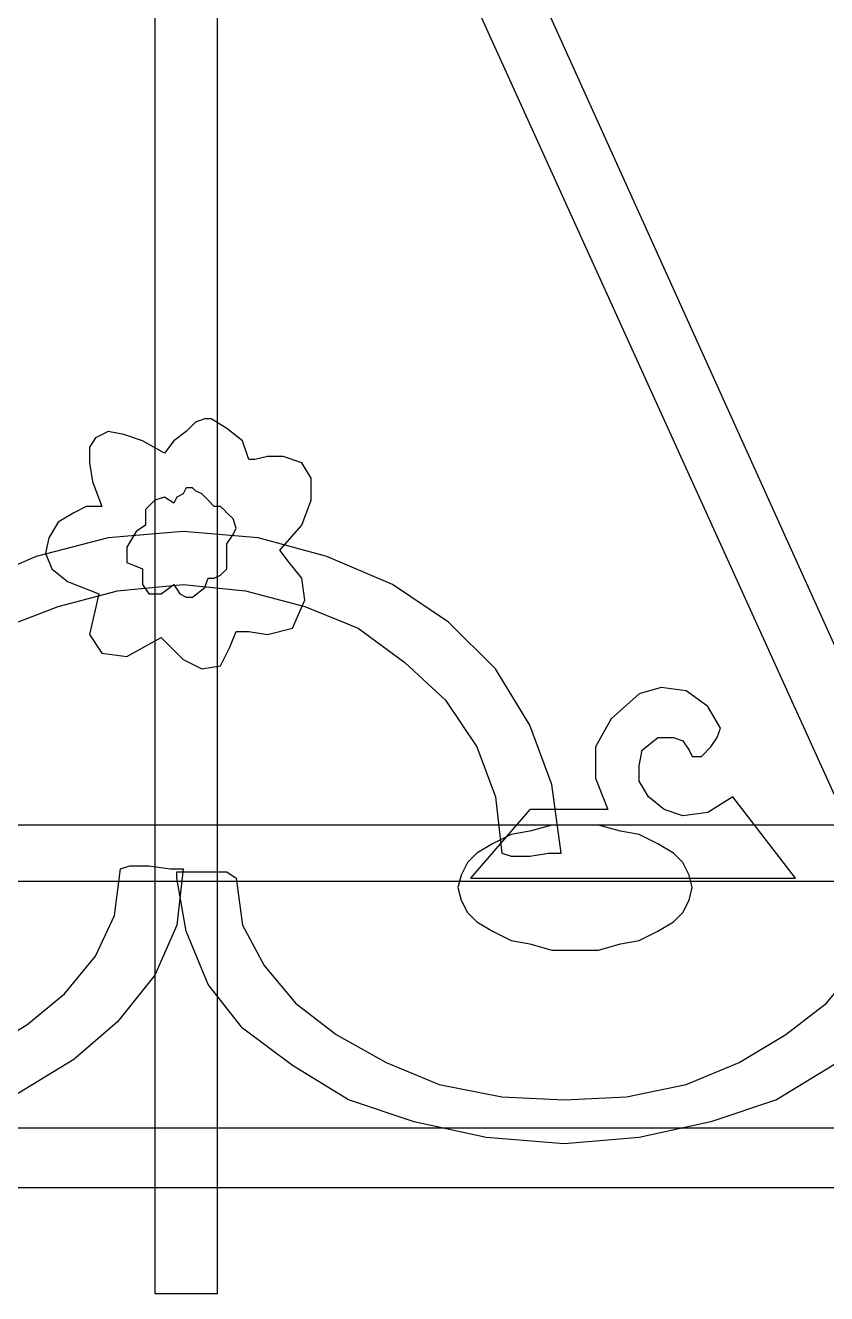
# Model space of a CAD drawing. Header units: centimetres. Extents: x -54 to 52, y -47 to 8.
# Drawn here: x -36.93 to -19.8, y -46.63 to -19.52 of the extents above; entities that cross this region are included whole.
import ezdxf

# ---------------------------------------------------------------- set-up
doc = ezdxf.new("R2010")
doc.units = ezdxf.units.CM
doc.header["$MEASUREMENT"] = 0
doc.layers.add('layer 1', color=7, linetype='Continuous')

msp = doc.modelspace()

# ---------------------------------------------------------------- linework, layer by layer
at = {"layer": 'layer 1', "color": 108}
for points, knots in [([(-34.16092, 4.92464), (-34.16092, 4.92464), (-32.82526, 4.92464), (-32.82526, 4.92464), (-32.82526, 4.92464), (-32.82526, 4.92464), (-32.82526, -46.63195), (-32.82526, -46.63195), (-32.82526, -46.63195), (-32.82526, -46.63195), (-34.16092, -46.63195), (-34.16092, -46.63195), (-34.16092, -46.63195), (-34.16092, -46.63195), (-34.16092, 4.92464), (-34.16092, 4.92464)], [0, 0, 0, 0, 0.25, 0.25, 0.25, 0.25, 0.5, 0.5, 0.5, 0.5, 0.75, 0.75, 0.75, 0.75, 1, 1, 1, 1]), ([(-33.96057, -4.425), (-33.96057, -4.425), (-32.62491, -4.0243), (-32.62491, -4.0243), (-32.62491, -4.0243), (-32.62491, -4.0243), (-17.79905, -36.81482), (-17.79905, -36.81482), (-17.79905, -36.81482), (-17.79905, -36.81482), (-19.06793, -37.21552), (-19.06793, -37.21552), (-19.06793, -37.21552), (-19.06793, -37.21552), (-33.96057, -4.425), (-33.96057, -4.425)], [0, 0, 0, 0, 0.25, 0.25, 0.25, 0.25, 0.5, 0.5, 0.5, 0.5, 0.75, 0.75, 0.75, 0.75, 1, 1, 1, 1]), ([(-33.29274, -4.69213), (-33.29274, -4.69213), (-34.49484, -4.22465), (-34.49484, -4.22465), (-34.49484, -4.22465), (-34.49484, -4.22465), (-49.58783, -36.94839), (-49.58783, -36.94839), (-49.58783, -36.94839), (-49.58783, -36.94839), (-48.38573, -37.34909), (-48.38573, -37.34909), (-48.38573, -37.34909), (-48.38573, -37.34909), (-33.29274, -4.69213), (-33.29274, -4.69213)], [0, 0, 0, 0, 0.25, 0.25, 0.25, 0.25, 0.5, 0.5, 0.5, 0.5, 0.75, 0.75, 0.75, 0.75, 1, 1, 1, 1]), ([(-31.4896, -30.73756), (-31.4896, -30.73756), (-31.28925, -31.00469), (-31.28925, -31.00469), (-31.28925, -31.00469), (-31.28925, -31.00469), (-31.02212, -31.33861), (-31.02212, -31.33861), (-31.02212, -31.33861), (-31.02212, -31.33861), (-30.95533, -31.80609), (-30.95533, -31.80609), (-30.95533, -31.80609), (-30.95533, -31.80609), (-31.22246, -32.40714), (-31.22246, -32.40714), (-31.22246, -32.40714), (-31.22246, -32.40714), (-31.75673, -32.5407), (-31.75673, -32.5407), (-31.75673, -32.5407), (-31.75673, -32.5407), (-32.15743, -32.47392), (-32.15743, -32.47392), (-32.15743, -32.47392), (-32.15743, -32.47392), (-32.42456, -32.47392), (-32.42456, -32.47392), (-32.42456, -32.47392), (-32.42456, -32.47392), (-32.55813, -32.80783), (-32.55813, -32.80783), (-32.55813, -32.80783), (-32.55813, -32.80783), (-32.75848, -33.20853), (-32.75848, -33.20853), (-32.75848, -33.20853), (-32.75848, -33.20853), (-33.15918, -33.27532), (-33.15918, -33.27532), (-33.15918, -33.27532), (-33.15918, -33.27532), (-33.55987, -33.07497), (-33.55987, -33.07497), (-33.55987, -33.07497), (-33.55987, -33.07497), (-34.02736, -32.60749), (-34.02736, -32.60749), (-34.02736, -32.60749), (-34.02736, -32.60749), (-34.76197, -33.00818), (-34.76197, -33.00818), (-34.76197, -33.00818), (-34.76197, -33.00818), (-35.29624, -32.9414), (-35.29624, -32.9414), (-35.29624, -32.9414), (-35.29624, -32.9414), (-35.56337, -32.5407), (-35.56337, -32.5407), (-35.56337, -32.5407), (-35.56337, -32.5407), (-35.36302, -31.67252), (-35.36302, -31.67252), (-35.36302, -31.67252), (-35.36302, -31.67252), (-36.03085, -31.40539), (-36.03085, -31.40539), (-36.03085, -31.40539), (-36.03085, -31.40539), (-36.36477, -31.13826), (-36.36477, -31.13826), (-36.36477, -31.13826), (-36.36477, -31.13826), (-36.49833, -30.80434), (-36.49833, -30.80434), (-36.49833, -30.80434), (-36.49833, -30.80434), (-36.43155, -30.47042), (-36.43155, -30.47042), (-36.43155, -30.47042), (-36.43155, -30.47042), (-36.2312, -30.13651), (-36.2312, -30.13651), (-36.2312, -30.13651), (-36.2312, -30.13651), (-35.89728, -29.93616), (-35.89728, -29.93616), (-35.89728, -29.93616), (-35.89728, -29.93616), (-35.63015, -29.80259), (-35.63015, -29.80259), (-35.63015, -29.80259), (-35.63015, -29.80259), (-35.29624, -29.80259), (-35.29624, -29.80259), (-35.29624, -29.80259), (-35.29624, -29.80259), (-35.49659, -29.26833), (-35.49659, -29.26833), (-35.49659, -29.26833), (-35.49659, -29.26833), (-35.56337, -28.86763), (-35.56337, -28.86763), (-35.56337, -28.86763), (-35.56337, -28.86763), (-35.56337, -28.53371), (-35.56337, -28.53371), (-35.56337, -28.53371), (-35.56337, -28.53371), (-35.4298, -28.33336), (-35.4298, -28.33336), (-35.4298, -28.33336), (-35.4298, -28.33336), (-35.16267, -28.1998), (-35.16267, -28.1998), (-35.16267, -28.1998), (-35.16267, -28.1998), (-34.82875, -28.26658), (-34.82875, -28.26658), (-34.82875, -28.26658), (-34.82875, -28.26658), (-34.42806, -28.40015), (-34.42806, -28.40015), (-34.42806, -28.40015), (-34.42806, -28.40015), (-33.96057, -28.66728), (-33.96057, -28.66728), (-33.96057, -28.66728), (-33.96057, -28.66728), (-33.76022, -28.40015), (-33.76022, -28.40015), (-33.76022, -28.40015), (-33.76022, -28.40015), (-33.49309, -28.1998), (-33.49309, -28.1998), (-33.49309, -28.1998), (-33.49309, -28.1998), (-33.29274, -27.99945), (-33.29274, -27.99945), (-33.29274, -27.99945), (-33.29274, -27.99945), (-33.09239, -27.93267), (-33.09239, -27.93267), (-33.09239, -27.93267), (-33.09239, -27.93267), (-32.95883, -27.93267), (-32.95883, -27.93267), (-32.95883, -27.93267), (-32.95883, -27.93267), (-32.62491, -28.13301), (-32.62491, -28.13301), (-32.62491, -28.13301), (-32.62491, -28.13301), (-32.291, -28.40015), (-32.291, -28.40015), (-32.291, -28.40015), (-32.291, -28.40015), (-32.15743, -28.80085), (-32.15743, -28.80085), (-32.15743, -28.80085), (-32.15743, -28.80085), (-32.02386, -28.80085), (-32.02386, -28.80085), (-32.02386, -28.80085), (-32.02386, -28.80085), (-31.75673, -28.73406), (-31.75673, -28.73406), (-31.75673, -28.73406), (-31.75673, -28.73406), (-31.42281, -28.73406), (-31.42281, -28.73406), (-31.42281, -28.73406), (-31.42281, -28.73406), (-31.02212, -28.86763), (-31.02212, -28.86763), (-31.02212, -28.86763), (-31.02212, -28.86763), (-30.82177, -29.20155), (-30.82177, -29.20155), (-30.82177, -29.20155), (-30.82177, -29.20155), (-30.82177, -29.66903), (-30.82177, -29.66903), (-30.82177, -29.66903), (-30.82177, -29.66903), (-31.02212, -30.20329), (-31.02212, -30.20329), (-31.02212, -30.20329), (-31.02212, -30.20329), (-31.4896, -30.73756), (-31.4896, -30.73756)], [0, 0, 0, 0, 0.02083333, 0.02083333, 0.02083333, 0.02083333, 0.04166667, 0.04166667, 0.04166667, 0.04166667, 0.0625, 0.0625, 0.0625, 0.0625, 0.08333333, 0.08333333, 0.08333333, 0.08333333, 0.10416667, 0.10416667, 0.10416667, 0.10416667, 0.125, 0.125, 0.125, 0.125, 0.14583333, 0.14583333, 0.14583333, 0.14583333, 0.16666667, 0.16666667, 0.16666667, 0.16666667, 0.1875, 0.1875, 0.1875, 0.1875, 0.20833333, 0.20833333, 0.20833333, 0.20833333, 0.22916667, 0.22916667, 0.22916667, 0.22916667, 0.25, 0.25, 0.25, 0.25, 0.27083333, 0.27083333, 0.27083333, 0.27083333, 0.29166667, 0.29166667, 0.29166667, 0.29166667, 0.3125, 0.3125, 0.3125, 0.3125, 0.33333333, 0.33333333, 0.33333333, 0.33333333, 0.35416667, 0.35416667, 0.35416667, 0.35416667, 0.375, 0.375, 0.375, 0.375, 0.39583333, 0.39583333, 0.39583333, 0.39583333, 0.41666667, 0.41666667, 0.41666667, 0.41666667, 0.4375, 0.4375, 0.4375, 0.4375, 0.45833333, 0.45833333, 0.45833333, 0.45833333, 0.47916667, 0.47916667, 0.47916667, 0.47916667, 0.5, 0.5, 0.5, 0.5, 0.52083333, 0.52083333, 0.52083333, 0.52083333, 0.54166667, 0.54166667, 0.54166667, 0.54166667, 0.5625, 0.5625, 0.5625, 0.5625, 0.58333333, 0.58333333, 0.58333333, 0.58333333, 0.60416667, 0.60416667, 0.60416667, 0.60416667, 0.625, 0.625, 0.625, 0.625, 0.64583333, 0.64583333, 0.64583333, 0.64583333, 0.66666667, 0.66666667, 0.66666667, 0.66666667, 0.6875, 0.6875, 0.6875, 0.6875, 0.70833333, 0.70833333, 0.70833333, 0.70833333, 0.72916667, 0.72916667, 0.72916667, 0.72916667, 0.75, 0.75, 0.75, 0.75, 0.77083333, 0.77083333, 0.77083333, 0.77083333, 0.79166667, 0.79166667, 0.79166667, 0.79166667, 0.8125, 0.8125, 0.8125, 0.8125, 0.83333333, 0.83333333, 0.83333333, 0.83333333, 0.85416667, 0.85416667, 0.85416667, 0.85416667, 0.875, 0.875, 0.875, 0.875, 0.89583333, 0.89583333, 0.89583333, 0.89583333, 0.91666667, 0.91666667, 0.91666667, 0.91666667, 0.9375, 0.9375, 0.9375, 0.9375, 0.95833333, 0.95833333, 0.95833333, 0.95833333, 0.97916667, 0.97916667, 0.97916667, 0.97916667, 1, 1, 1, 1]), ([(-33.55987, -30.33686), (-33.55987, -30.33686), (-31.95708, -30.47042), (-31.95708, -30.47042), (-31.95708, -30.47042), (-31.95708, -30.47042), (-30.48785, -30.87112), (-30.48785, -30.87112), (-30.48785, -30.87112), (-30.48785, -30.87112), (-29.0854, -31.47217), (-29.0854, -31.47217), (-29.0854, -31.47217), (-29.0854, -31.47217), (-27.88331, -32.27357), (-27.88331, -32.27357), (-27.88331, -32.27357), (-27.88331, -32.27357), (-26.88156, -33.27532), (-26.88156, -33.27532), (-26.88156, -33.27532), (-26.88156, -33.27532), (-26.14695, -34.47741), (-26.14695, -34.47741), (-26.14695, -34.47741), (-26.14695, -34.47741), (-25.67946, -35.74629), (-25.67946, -35.74629), (-25.67946, -35.74629), (-25.67946, -35.74629), (-25.47911, -37.21552), (-25.47911, -37.21552), (-25.47911, -37.21552), (-25.47911, -37.21552), (-25.47911, -37.21552), (-25.47911, -37.21552), (-25.47911, -37.21552), (-25.47911, -37.21552), (-25.47911, -37.21552), (-25.47911, -37.21552), (-25.47911, -37.21552), (-25.47911, -37.21552), (-25.47911, -37.21552), (-25.47911, -37.21552), (-25.47911, -37.21552), (-25.47911, -37.21552), (-25.47911, -37.21552), (-25.47911, -37.21552), (-25.47911, -37.21552), (-25.47911, -37.21552), (-25.74625, -37.21552), (-25.74625, -37.21552), (-25.74625, -37.21552), (-25.74625, -37.21552), (-26.14695, -37.28231), (-26.14695, -37.28231), (-26.14695, -37.28231), (-26.14695, -37.28231), (-26.54764, -37.28231), (-26.54764, -37.28231), (-26.54764, -37.28231), (-26.54764, -37.28231), (-26.74799, -37.21552), (-26.74799, -37.21552), (-26.74799, -37.21552), (-26.74799, -37.21552), (-26.88156, -36.01343), (-26.88156, -36.01343), (-26.88156, -36.01343), (-26.88156, -36.01343), (-27.28226, -34.9449), (-27.28226, -34.9449), (-27.28226, -34.9449), (-27.28226, -34.9449), (-27.95009, -33.94315), (-27.95009, -33.94315), (-27.95009, -33.94315), (-27.95009, -33.94315), (-28.81827, -33.14175), (-28.81827, -33.14175), (-28.81827, -33.14175), (-28.81827, -33.14175), (-29.82002, -32.40714), (-29.82002, -32.40714), (-29.82002, -32.40714), (-29.82002, -32.40714), (-30.95533, -31.93965), (-30.95533, -31.93965), (-30.95533, -31.93965), (-30.95533, -31.93965), (-32.22421, -31.60574), (-32.22421, -31.60574), (-32.22421, -31.60574), (-32.22421, -31.60574), (-33.55987, -31.47217), (-33.55987, -31.47217), (-33.55987, -31.47217), (-33.55987, -31.47217), (-34.96232, -31.60574), (-34.96232, -31.60574), (-34.96232, -31.60574), (-34.96232, -31.60574), (-36.2312, -31.93965), (-36.2312, -31.93965), (-36.2312, -31.93965), (-36.2312, -31.93965), (-37.4333, -32.40714), (-37.4333, -32.40714), (-37.4333, -32.40714), (-37.4333, -32.40714), (-38.43504, -33.14175), (-38.43504, -33.14175), (-38.43504, -33.14175), (-38.43504, -33.14175), (-39.30323, -33.94315), (-39.30323, -33.94315), (-39.30323, -33.94315), (-39.30323, -33.94315), (-39.97106, -34.9449), (-39.97106, -34.9449), (-39.97106, -34.9449), (-39.97106, -34.9449), (-40.37176, -36.01343), (-40.37176, -36.01343), (-40.37176, -36.01343), (-40.37176, -36.01343), (-40.50532, -37.21552), (-40.50532, -37.21552), (-40.50532, -37.21552), (-40.50532, -37.21552), (-40.70567, -37.28231), (-40.70567, -37.28231), (-40.70567, -37.28231), (-40.70567, -37.28231), (-41.03959, -37.34909), (-41.03959, -37.34909), (-41.03959, -37.34909), (-41.03959, -37.34909), (-41.44029, -37.34909), (-41.44029, -37.34909), (-41.44029, -37.34909), (-41.44029, -37.34909), (-41.64064, -37.34909), (-41.64064, -37.34909), (-41.64064, -37.34909), (-41.64064, -37.34909), (-41.64064, -37.28231), (-41.64064, -37.28231), (-41.64064, -37.28231), (-41.64064, -37.28231), (-41.64064, -37.21552), (-41.64064, -37.21552), (-41.64064, -37.21552), (-41.64064, -37.21552), (-41.64064, -37.21552), (-41.64064, -37.21552), (-41.64064, -37.21552), (-41.64064, -37.21552), (-41.64064, -37.21552), (-41.64064, -37.21552), (-41.64064, -37.21552), (-41.64064, -37.21552), (-41.50707, -35.74629), (-41.50707, -35.74629), (-41.50707, -35.74629), (-41.50707, -35.74629), (-41.03959, -34.47741), (-41.03959, -34.47741), (-41.03959, -34.47741), (-41.03959, -34.47741), (-40.23819, -33.27532), (-40.23819, -33.27532), (-40.23819, -33.27532), (-40.23819, -33.27532), (-39.30323, -32.27357), (-39.30323, -32.27357), (-39.30323, -32.27357), (-39.30323, -32.27357), (-38.10113, -31.47217), (-38.10113, -31.47217), (-38.10113, -31.47217), (-38.10113, -31.47217), (-36.69868, -30.87112), (-36.69868, -30.87112), (-36.69868, -30.87112), (-36.69868, -30.87112), (-35.16267, -30.47042), (-35.16267, -30.47042), (-35.16267, -30.47042), (-35.16267, -30.47042), (-33.55987, -30.33686), (-33.55987, -30.33686)], [0, 0, 0, 0, 0.02083333, 0.02083333, 0.02083333, 0.02083333, 0.04166667, 0.04166667, 0.04166667, 0.04166667, 0.0625, 0.0625, 0.0625, 0.0625, 0.08333333, 0.08333333, 0.08333333, 0.08333333, 0.10416667, 0.10416667, 0.10416667, 0.10416667, 0.125, 0.125, 0.125, 0.125, 0.14583333, 0.14583333, 0.14583333, 0.14583333, 0.16666667, 0.16666667, 0.16666667, 0.16666667, 0.1875, 0.1875, 0.1875, 0.1875, 0.20833333, 0.20833333, 0.20833333, 0.20833333, 0.22916667, 0.22916667, 0.22916667, 0.22916667, 0.25, 0.25, 0.25, 0.25, 0.27083333, 0.27083333, 0.27083333, 0.27083333, 0.29166667, 0.29166667, 0.29166667, 0.29166667, 0.3125, 0.3125, 0.3125, 0.3125, 0.33333333, 0.33333333, 0.33333333, 0.33333333, 0.35416667, 0.35416667, 0.35416667, 0.35416667, 0.375, 0.375, 0.375, 0.375, 0.39583333, 0.39583333, 0.39583333, 0.39583333, 0.41666667, 0.41666667, 0.41666667, 0.41666667, 0.4375, 0.4375, 0.4375, 0.4375, 0.45833333, 0.45833333, 0.45833333, 0.45833333, 0.47916667, 0.47916667, 0.47916667, 0.47916667, 0.5, 0.5, 0.5, 0.5, 0.52083333, 0.52083333, 0.52083333, 0.52083333, 0.54166667, 0.54166667, 0.54166667, 0.54166667, 0.5625, 0.5625, 0.5625, 0.5625, 0.58333333, 0.58333333, 0.58333333, 0.58333333, 0.60416667, 0.60416667, 0.60416667, 0.60416667, 0.625, 0.625, 0.625, 0.625, 0.64583333, 0.64583333, 0.64583333, 0.64583333, 0.66666667, 0.66666667, 0.66666667, 0.66666667, 0.6875, 0.6875, 0.6875, 0.6875, 0.70833333, 0.70833333, 0.70833333, 0.70833333, 0.72916667, 0.72916667, 0.72916667, 0.72916667, 0.75, 0.75, 0.75, 0.75, 0.77083333, 0.77083333, 0.77083333, 0.77083333, 0.79166667, 0.79166667, 0.79166667, 0.79166667, 0.8125, 0.8125, 0.8125, 0.8125, 0.83333333, 0.83333333, 0.83333333, 0.83333333, 0.85416667, 0.85416667, 0.85416667, 0.85416667, 0.875, 0.875, 0.875, 0.875, 0.89583333, 0.89583333, 0.89583333, 0.89583333, 0.91666667, 0.91666667, 0.91666667, 0.91666667, 0.9375, 0.9375, 0.9375, 0.9375, 0.95833333, 0.95833333, 0.95833333, 0.95833333, 0.97916667, 0.97916667, 0.97916667, 0.97916667, 1, 1, 1, 1]), ([(-27.41583, -37.74979), (-27.41583, -37.74979), (-26.14695, -36.28056), (-26.14695, -36.28056), (-26.14695, -36.28056), (-26.14695, -36.28056), (-24.47737, -36.28056), (-24.47737, -36.28056), (-24.47737, -36.28056), (-24.47737, -36.28056), (-24.7445, -35.61273), (-24.7445, -35.61273), (-24.7445, -35.61273), (-24.7445, -35.61273), (-24.7445, -34.9449), (-24.7445, -34.9449), (-24.7445, -34.9449), (-24.7445, -34.9449), (-24.41058, -34.34385), (-24.41058, -34.34385), (-24.41058, -34.34385), (-24.41058, -34.34385), (-23.80954, -33.80958), (-23.80954, -33.80958), (-23.80954, -33.80958), (-23.80954, -33.80958), (-23.34205, -33.67602), (-23.34205, -33.67602), (-23.34205, -33.67602), (-23.34205, -33.67602), (-22.80779, -33.7428), (-22.80779, -33.7428), (-22.80779, -33.7428), (-22.80779, -33.7428), (-22.34031, -34.07671), (-22.34031, -34.07671), (-22.34031, -34.07671), (-22.34031, -34.07671), (-22.07317, -34.5442), (-22.07317, -34.5442), (-22.07317, -34.5442), (-22.07317, -34.5442), (-22.13996, -34.74455), (-22.13996, -34.74455), (-22.13996, -34.74455), (-22.13996, -34.74455), (-22.27352, -34.9449), (-22.27352, -34.9449), (-22.27352, -34.9449), (-22.27352, -34.9449), (-22.47387, -35.14524), (-22.47387, -35.14524), (-22.47387, -35.14524), (-22.47387, -35.14524), (-22.67422, -35.14524), (-22.67422, -35.14524), (-22.67422, -35.14524), (-22.67422, -35.14524), (-22.74101, -35.01168), (-22.74101, -35.01168), (-22.74101, -35.01168), (-22.74101, -35.01168), (-22.87457, -34.81133), (-22.87457, -34.81133), (-22.87457, -34.81133), (-22.87457, -34.81133), (-23.07492, -34.74455), (-23.07492, -34.74455), (-23.07492, -34.74455), (-23.07492, -34.74455), (-23.40884, -34.74455), (-23.40884, -34.74455), (-23.40884, -34.74455), (-23.40884, -34.74455), (-23.74275, -35.01168), (-23.74275, -35.01168), (-23.74275, -35.01168), (-23.74275, -35.01168), (-23.80954, -35.34559), (-23.80954, -35.34559), (-23.80954, -35.34559), (-23.80954, -35.34559), (-23.80954, -35.67951), (-23.80954, -35.67951), (-23.80954, -35.67951), (-23.80954, -35.67951), (-23.60919, -36.01343), (-23.60919, -36.01343), (-23.60919, -36.01343), (-23.60919, -36.01343), (-23.27527, -36.28056), (-23.27527, -36.28056), (-23.27527, -36.28056), (-23.27527, -36.28056), (-22.87457, -36.41412), (-22.87457, -36.41412), (-22.87457, -36.41412), (-22.87457, -36.41412), (-22.34031, -36.34734), (-22.34031, -36.34734), (-22.34031, -36.34734), (-22.34031, -36.34734), (-21.80604, -36.01343), (-21.80604, -36.01343), (-21.80604, -36.01343), (-21.80604, -36.01343), (-20.47038, -37.74979), (-20.47038, -37.74979), (-20.47038, -37.74979), (-20.47038, -37.74979), (-27.41583, -37.74979), (-27.41583, -37.74979)], [0, 0, 0, 0, 0.03571429, 0.03571429, 0.03571429, 0.03571429, 0.07142857, 0.07142857, 0.07142857, 0.07142857, 0.10714286, 0.10714286, 0.10714286, 0.10714286, 0.14285714, 0.14285714, 0.14285714, 0.14285714, 0.17857143, 0.17857143, 0.17857143, 0.17857143, 0.21428571, 0.21428571, 0.21428571, 0.21428571, 0.25, 0.25, 0.25, 0.25, 0.28571429, 0.28571429, 0.28571429, 0.28571429, 0.32142857, 0.32142857, 0.32142857, 0.32142857, 0.35714286, 0.35714286, 0.35714286, 0.35714286, 0.39285714, 0.39285714, 0.39285714, 0.39285714, 0.42857143, 0.42857143, 0.42857143, 0.42857143, 0.46428571, 0.46428571, 0.46428571, 0.46428571, 0.5, 0.5, 0.5, 0.5, 0.53571429, 0.53571429, 0.53571429, 0.53571429, 0.57142857, 0.57142857, 0.57142857, 0.57142857, 0.60714286, 0.60714286, 0.60714286, 0.60714286, 0.64285714, 0.64285714, 0.64285714, 0.64285714, 0.67857143, 0.67857143, 0.67857143, 0.67857143, 0.71428571, 0.71428571, 0.71428571, 0.71428571, 0.75, 0.75, 0.75, 0.75, 0.78571429, 0.78571429, 0.78571429, 0.78571429, 0.82142857, 0.82142857, 0.82142857, 0.82142857, 0.85714286, 0.85714286, 0.85714286, 0.85714286, 0.89285714, 0.89285714, 0.89285714, 0.89285714, 0.92857143, 0.92857143, 0.92857143, 0.92857143, 0.96428571, 0.96428571, 0.96428571, 0.96428571, 1, 1, 1, 1]), ([(-49.52105, -36.61447), (-49.52105, -36.61447), (47.64843, -36.61447), (47.64843, -36.61447), (47.64843, -36.61447), (47.64843, -36.61447), (47.64843, -37.81657), (47.64843, -37.81657), (47.64843, -37.81657), (47.64843, -37.81657), (-49.52105, -37.81657), (-49.52105, -37.81657), (-49.52105, -37.81657), (-49.52105, -37.81657), (-49.52105, -36.61447), (-49.52105, -36.61447)], [0, 0, 0, 0, 0.25, 0.25, 0.25, 0.25, 0.5, 0.5, 0.5, 0.5, 0.75, 0.75, 0.75, 0.75, 1, 1, 1, 1]), ([(-25.1452, -36.61447), (-25.1452, -36.61447), (-24.67772, -36.61447), (-24.67772, -36.61447), (-24.67772, -36.61447), (-24.67772, -36.61447), (-24.21023, -36.74804), (-24.21023, -36.74804), (-24.21023, -36.74804), (-24.21023, -36.74804), (-23.80954, -36.81482), (-23.80954, -36.81482), (-23.80954, -36.81482), (-23.80954, -36.81482), (-23.40884, -37.01517), (-23.40884, -37.01517), (-23.40884, -37.01517), (-23.40884, -37.01517), (-23.07492, -37.21552), (-23.07492, -37.21552), (-23.07492, -37.21552), (-23.07492, -37.21552), (-22.87457, -37.41587), (-22.87457, -37.41587), (-22.87457, -37.41587), (-22.87457, -37.41587), (-22.74101, -37.683), (-22.74101, -37.683), (-22.74101, -37.683), (-22.74101, -37.683), (-22.67422, -37.95014), (-22.67422, -37.95014), (-22.67422, -37.95014), (-22.67422, -37.95014), (-22.74101, -38.21727), (-22.74101, -38.21727), (-22.74101, -38.21727), (-22.74101, -38.21727), (-22.87457, -38.4844), (-22.87457, -38.4844), (-22.87457, -38.4844), (-22.87457, -38.4844), (-23.07492, -38.68475), (-23.07492, -38.68475), (-23.07492, -38.68475), (-23.07492, -38.68475), (-23.40884, -38.8851), (-23.40884, -38.8851), (-23.40884, -38.8851), (-23.40884, -38.8851), (-23.80954, -39.08545), (-23.80954, -39.08545), (-23.80954, -39.08545), (-23.80954, -39.08545), (-24.21023, -39.15223), (-24.21023, -39.15223), (-24.21023, -39.15223), (-24.21023, -39.15223), (-24.67772, -39.2858), (-24.67772, -39.2858), (-24.67772, -39.2858), (-24.67772, -39.2858), (-25.1452, -39.2858), (-25.1452, -39.2858), (-25.1452, -39.2858), (-25.1452, -39.2858), (-25.67946, -39.2858), (-25.67946, -39.2858), (-25.67946, -39.2858), (-25.67946, -39.2858), (-26.14695, -39.15223), (-26.14695, -39.15223), (-26.14695, -39.15223), (-26.14695, -39.15223), (-26.54764, -39.08545), (-26.54764, -39.08545), (-26.54764, -39.08545), (-26.54764, -39.08545), (-26.94834, -38.8851), (-26.94834, -38.8851), (-26.94834, -38.8851), (-26.94834, -38.8851), (-27.28226, -38.68475), (-27.28226, -38.68475), (-27.28226, -38.68475), (-27.28226, -38.68475), (-27.48261, -38.4844), (-27.48261, -38.4844), (-27.48261, -38.4844), (-27.48261, -38.4844), (-27.61618, -38.21727), (-27.61618, -38.21727), (-27.61618, -38.21727), (-27.61618, -38.21727), (-27.68296, -37.95014), (-27.68296, -37.95014), (-27.68296, -37.95014), (-27.68296, -37.95014), (-27.61618, -37.683), (-27.61618, -37.683), (-27.61618, -37.683), (-27.61618, -37.683), (-27.48261, -37.41587), (-27.48261, -37.41587), (-27.48261, -37.41587), (-27.48261, -37.41587), (-27.28226, -37.21552), (-27.28226, -37.21552), (-27.28226, -37.21552), (-27.28226, -37.21552), (-26.94834, -37.01517), (-26.94834, -37.01517), (-26.94834, -37.01517), (-26.94834, -37.01517), (-26.54764, -36.81482), (-26.54764, -36.81482), (-26.54764, -36.81482), (-26.54764, -36.81482), (-26.14695, -36.74804), (-26.14695, -36.74804), (-26.14695, -36.74804), (-26.14695, -36.74804), (-25.67946, -36.61447), (-25.67946, -36.61447), (-25.67946, -36.61447), (-25.67946, -36.61447), (-25.1452, -36.61447), (-25.1452, -36.61447)], [0, 0, 0, 0, 0.03125, 0.03125, 0.03125, 0.03125, 0.0625, 0.0625, 0.0625, 0.0625, 0.09375, 0.09375, 0.09375, 0.09375, 0.125, 0.125, 0.125, 0.125, 0.15625, 0.15625, 0.15625, 0.15625, 0.1875, 0.1875, 0.1875, 0.1875, 0.21875, 0.21875, 0.21875, 0.21875, 0.25, 0.25, 0.25, 0.25, 0.28125, 0.28125, 0.28125, 0.28125, 0.3125, 0.3125, 0.3125, 0.3125, 0.34375, 0.34375, 0.34375, 0.34375, 0.375, 0.375, 0.375, 0.375, 0.40625, 0.40625, 0.40625, 0.40625, 0.4375, 0.4375, 0.4375, 0.4375, 0.46875, 0.46875, 0.46875, 0.46875, 0.5, 0.5, 0.5, 0.5, 0.53125, 0.53125, 0.53125, 0.53125, 0.5625, 0.5625, 0.5625, 0.5625, 0.59375, 0.59375, 0.59375, 0.59375, 0.625, 0.625, 0.625, 0.625, 0.65625, 0.65625, 0.65625, 0.65625, 0.6875, 0.6875, 0.6875, 0.6875, 0.71875, 0.71875, 0.71875, 0.71875, 0.75, 0.75, 0.75, 0.75, 0.78125, 0.78125, 0.78125, 0.78125, 0.8125, 0.8125, 0.8125, 0.8125, 0.84375, 0.84375, 0.84375, 0.84375, 0.875, 0.875, 0.875, 0.875, 0.90625, 0.90625, 0.90625, 0.90625, 0.9375, 0.9375, 0.9375, 0.9375, 0.96875, 0.96875, 0.96875, 0.96875, 1, 1, 1, 1]), ([(-41.57385, -43.29279), (-41.57385, -43.29279), (-39.97106, -43.15922), (-39.97106, -43.15922), (-39.97106, -43.15922), (-39.97106, -43.15922), (-38.43504, -42.82531), (-38.43504, -42.82531), (-38.43504, -42.82531), (-38.43504, -42.82531), (-37.09938, -42.35782), (-37.09938, -42.35782), (-37.09938, -42.35782), (-37.09938, -42.35782), (-35.89728, -41.62321), (-35.89728, -41.62321), (-35.89728, -41.62321), (-35.89728, -41.62321), (-34.96232, -40.82181), (-34.96232, -40.82181), (-34.96232, -40.82181), (-34.96232, -40.82181), (-34.16092, -39.82006), (-34.16092, -39.82006), (-34.16092, -39.82006), (-34.16092, -39.82006), (-33.69344, -38.75153), (-33.69344, -38.75153), (-33.69344, -38.75153), (-33.69344, -38.75153), (-33.55987, -37.54944), (-33.55987, -37.54944), (-33.55987, -37.54944), (-33.55987, -37.54944), (-33.55987, -37.54944), (-33.55987, -37.54944), (-33.55987, -37.54944), (-33.55987, -37.54944), (-33.55987, -37.54944), (-33.55987, -37.54944), (-33.55987, -37.54944), (-33.55987, -37.54944), (-33.55987, -37.54944), (-33.55987, -37.54944), (-33.55987, -37.54944), (-33.55987, -37.54944), (-33.55987, -37.54944), (-33.55987, -37.54944), (-33.55987, -37.54944), (-33.55987, -37.54944), (-33.82701, -37.54944), (-33.82701, -37.54944), (-33.82701, -37.54944), (-33.82701, -37.54944), (-34.29449, -37.48265), (-34.29449, -37.48265), (-34.29449, -37.48265), (-34.29449, -37.48265), (-34.69519, -37.48265), (-34.69519, -37.48265), (-34.69519, -37.48265), (-34.69519, -37.48265), (-34.89554, -37.54944), (-34.89554, -37.54944), (-34.89554, -37.54944), (-34.89554, -37.54944), (-35.0291, -38.55119), (-35.0291, -38.55119), (-35.0291, -38.55119), (-35.0291, -38.55119), (-35.4298, -39.41937), (-35.4298, -39.41937), (-35.4298, -39.41937), (-35.4298, -39.41937), (-36.09763, -40.22076), (-36.09763, -40.22076), (-36.09763, -40.22076), (-36.09763, -40.22076), (-36.89903, -40.8886), (-36.89903, -40.8886), (-36.89903, -40.8886), (-36.89903, -40.8886), (-37.90078, -41.48964), (-37.90078, -41.48964), (-37.90078, -41.48964), (-37.90078, -41.48964), (-39.03609, -41.95713), (-39.03609, -41.95713), (-39.03609, -41.95713), (-39.03609, -41.95713), (-40.23819, -42.22426), (-40.23819, -42.22426), (-40.23819, -42.22426), (-40.23819, -42.22426), (-41.57385, -42.29104), (-41.57385, -42.29104), (-41.57385, -42.29104), (-41.57385, -42.29104), (-42.84273, -42.22426), (-42.84273, -42.22426), (-42.84273, -42.22426), (-42.84273, -42.22426), (-44.11161, -41.95713), (-44.11161, -41.95713), (-44.11161, -41.95713), (-44.11161, -41.95713), (-45.18014, -41.48964), (-45.18014, -41.48964), (-45.18014, -41.48964), (-45.18014, -41.48964), (-46.18189, -40.8886), (-46.18189, -40.8886), (-46.18189, -40.8886), (-46.18189, -40.8886), (-47.05007, -40.22076), (-47.05007, -40.22076), (-47.05007, -40.22076), (-47.05007, -40.22076), (-47.7179, -39.41937), (-47.7179, -39.41937), (-47.7179, -39.41937), (-47.7179, -39.41937), (-48.1186, -38.55119), (-48.1186, -38.55119), (-48.1186, -38.55119), (-48.1186, -38.55119), (-48.25217, -37.54944), (-48.25217, -37.54944), (-48.25217, -37.54944), (-48.25217, -37.54944), (-48.45252, -37.48265), (-48.45252, -37.48265), (-48.45252, -37.48265), (-48.45252, -37.48265), (-48.78643, -37.41587), (-48.78643, -37.41587), (-48.78643, -37.41587), (-48.78643, -37.41587), (-49.25391, -37.41587), (-49.25391, -37.41587), (-49.25391, -37.41587), (-49.25391, -37.41587), (-49.52105, -37.41587), (-49.52105, -37.41587), (-49.52105, -37.41587), (-49.52105, -37.41587), (-49.52105, -37.48265), (-49.52105, -37.48265), (-49.52105, -37.48265), (-49.52105, -37.48265), (-49.52105, -37.54944), (-49.52105, -37.54944), (-49.52105, -37.54944), (-49.52105, -37.54944), (-49.52105, -37.54944), (-49.52105, -37.54944), (-49.52105, -37.54944), (-49.52105, -37.54944), (-49.52105, -37.54944), (-49.52105, -37.54944), (-49.52105, -37.54944), (-49.52105, -37.54944), (-49.38748, -38.75153), (-49.38748, -38.75153), (-49.38748, -38.75153), (-49.38748, -38.75153), (-48.92, -39.82006), (-48.92, -39.82006), (-48.92, -39.82006), (-48.92, -39.82006), (-48.1186, -40.82181), (-48.1186, -40.82181), (-48.1186, -40.82181), (-48.1186, -40.82181), (-47.18364, -41.62321), (-47.18364, -41.62321), (-47.18364, -41.62321), (-47.18364, -41.62321), (-45.98154, -42.35782), (-45.98154, -42.35782), (-45.98154, -42.35782), (-45.98154, -42.35782), (-44.64588, -42.82531), (-44.64588, -42.82531), (-44.64588, -42.82531), (-44.64588, -42.82531), (-43.17665, -43.15922), (-43.17665, -43.15922), (-43.17665, -43.15922), (-43.17665, -43.15922), (-41.57385, -43.29279), (-41.57385, -43.29279)], [0, 0, 0, 0, 0.02083333, 0.02083333, 0.02083333, 0.02083333, 0.04166667, 0.04166667, 0.04166667, 0.04166667, 0.0625, 0.0625, 0.0625, 0.0625, 0.08333333, 0.08333333, 0.08333333, 0.08333333, 0.10416667, 0.10416667, 0.10416667, 0.10416667, 0.125, 0.125, 0.125, 0.125, 0.14583333, 0.14583333, 0.14583333, 0.14583333, 0.16666667, 0.16666667, 0.16666667, 0.16666667, 0.1875, 0.1875, 0.1875, 0.1875, 0.20833333, 0.20833333, 0.20833333, 0.20833333, 0.22916667, 0.22916667, 0.22916667, 0.22916667, 0.25, 0.25, 0.25, 0.25, 0.27083333, 0.27083333, 0.27083333, 0.27083333, 0.29166667, 0.29166667, 0.29166667, 0.29166667, 0.3125, 0.3125, 0.3125, 0.3125, 0.33333333, 0.33333333, 0.33333333, 0.33333333, 0.35416667, 0.35416667, 0.35416667, 0.35416667, 0.375, 0.375, 0.375, 0.375, 0.39583333, 0.39583333, 0.39583333, 0.39583333, 0.41666667, 0.41666667, 0.41666667, 0.41666667, 0.4375, 0.4375, 0.4375, 0.4375, 0.45833333, 0.45833333, 0.45833333, 0.45833333, 0.47916667, 0.47916667, 0.47916667, 0.47916667, 0.5, 0.5, 0.5, 0.5, 0.52083333, 0.52083333, 0.52083333, 0.52083333, 0.54166667, 0.54166667, 0.54166667, 0.54166667, 0.5625, 0.5625, 0.5625, 0.5625, 0.58333333, 0.58333333, 0.58333333, 0.58333333, 0.60416667, 0.60416667, 0.60416667, 0.60416667, 0.625, 0.625, 0.625, 0.625, 0.64583333, 0.64583333, 0.64583333, 0.64583333, 0.66666667, 0.66666667, 0.66666667, 0.66666667, 0.6875, 0.6875, 0.6875, 0.6875, 0.70833333, 0.70833333, 0.70833333, 0.70833333, 0.72916667, 0.72916667, 0.72916667, 0.72916667, 0.75, 0.75, 0.75, 0.75, 0.77083333, 0.77083333, 0.77083333, 0.77083333, 0.79166667, 0.79166667, 0.79166667, 0.79166667, 0.8125, 0.8125, 0.8125, 0.8125, 0.83333333, 0.83333333, 0.83333333, 0.83333333, 0.85416667, 0.85416667, 0.85416667, 0.85416667, 0.875, 0.875, 0.875, 0.875, 0.89583333, 0.89583333, 0.89583333, 0.89583333, 0.91666667, 0.91666667, 0.91666667, 0.91666667, 0.9375, 0.9375, 0.9375, 0.9375, 0.95833333, 0.95833333, 0.95833333, 0.95833333, 0.97916667, 0.97916667, 0.97916667, 0.97916667, 1, 1, 1, 1]), ([(-25.41233, -43.42635), (-25.41233, -43.42635), (-23.80954, -43.29279), (-23.80954, -43.29279), (-23.80954, -43.29279), (-23.80954, -43.29279), (-22.27352, -42.95887), (-22.27352, -42.95887), (-22.27352, -42.95887), (-22.27352, -42.95887), (-20.87108, -42.49139), (-20.87108, -42.49139), (-20.87108, -42.49139), (-20.87108, -42.49139), (-19.66898, -41.75678), (-19.66898, -41.75678), (-19.66898, -41.75678), (-19.66898, -41.75678), (-18.66723, -40.95538), (-18.66723, -40.95538), (-18.66723, -40.95538), (-18.66723, -40.95538), (-17.93262, -40.02041), (-17.93262, -40.02041), (-17.93262, -40.02041), (-17.93262, -40.02041), (-17.39835, -38.8851), (-17.39835, -38.8851), (-17.39835, -38.8851), (-17.39835, -38.8851), (-17.26479, -37.74979), (-17.26479, -37.74979), (-17.26479, -37.74979), (-17.26479, -37.74979), (-17.26479, -37.74979), (-17.26479, -37.74979), (-17.26479, -37.74979), (-17.26479, -37.74979), (-17.26479, -37.74979), (-17.26479, -37.74979), (-17.26479, -37.74979), (-17.26479, -37.74979), (-17.26479, -37.683), (-17.26479, -37.683), (-17.26479, -37.683), (-17.26479, -37.683), (-17.26479, -37.61622), (-17.26479, -37.61622), (-17.26479, -37.61622), (-17.26479, -37.61622), (-17.53192, -37.61622), (-17.53192, -37.61622), (-17.53192, -37.61622), (-17.53192, -37.61622), (-17.9994, -37.61622), (-17.9994, -37.61622), (-17.9994, -37.61622), (-17.9994, -37.61622), (-18.4001, -37.61622), (-18.4001, -37.61622), (-18.4001, -37.61622), (-18.4001, -37.61622), (-18.60045, -37.74979), (-18.60045, -37.74979), (-18.60045, -37.74979), (-18.60045, -37.74979), (-18.73402, -38.75153), (-18.73402, -38.75153), (-18.73402, -38.75153), (-18.73402, -38.75153), (-19.13472, -39.61972), (-19.13472, -39.61972), (-19.13472, -39.61972), (-19.13472, -39.61972), (-19.80255, -40.42111), (-19.80255, -40.42111), (-19.80255, -40.42111), (-19.80255, -40.42111), (-20.67073, -41.08894), (-20.67073, -41.08894), (-20.67073, -41.08894), (-20.67073, -41.08894), (-21.67248, -41.68999), (-21.67248, -41.68999), (-21.67248, -41.68999), (-21.67248, -41.68999), (-22.80779, -42.15747), (-22.80779, -42.15747), (-22.80779, -42.15747), (-22.80779, -42.15747), (-24.07667, -42.42461), (-24.07667, -42.42461), (-24.07667, -42.42461), (-24.07667, -42.42461), (-25.41233, -42.49139), (-25.41233, -42.49139), (-25.41233, -42.49139), (-25.41233, -42.49139), (-26.74799, -42.42461), (-26.74799, -42.42461), (-26.74799, -42.42461), (-26.74799, -42.42461), (-28.08366, -42.15747), (-28.08366, -42.15747), (-28.08366, -42.15747), (-28.08366, -42.15747), (-29.21897, -41.68999), (-29.21897, -41.68999), (-29.21897, -41.68999), (-29.21897, -41.68999), (-30.2875, -41.08894), (-30.2875, -41.08894), (-30.2875, -41.08894), (-30.2875, -41.08894), (-31.15568, -40.42111), (-31.15568, -40.42111), (-31.15568, -40.42111), (-31.15568, -40.42111), (-31.82351, -39.61972), (-31.82351, -39.61972), (-31.82351, -39.61972), (-31.82351, -39.61972), (-32.291, -38.75153), (-32.291, -38.75153), (-32.291, -38.75153), (-32.291, -38.75153), (-32.42456, -37.74979), (-32.42456, -37.74979), (-32.42456, -37.74979), (-32.42456, -37.74979), (-32.62491, -37.61622), (-32.62491, -37.61622), (-32.62491, -37.61622), (-32.62491, -37.61622), (-32.95883, -37.61622), (-32.95883, -37.61622), (-32.95883, -37.61622), (-32.95883, -37.61622), (-33.42631, -37.61622), (-33.42631, -37.61622), (-33.42631, -37.61622), (-33.42631, -37.61622), (-33.69344, -37.61622), (-33.69344, -37.61622), (-33.69344, -37.61622), (-33.69344, -37.61622), (-33.69344, -37.61622), (-33.69344, -37.61622), (-33.69344, -37.61622), (-33.69344, -37.61622), (-33.69344, -37.683), (-33.69344, -37.683), (-33.69344, -37.683), (-33.69344, -37.683), (-33.69344, -37.74979), (-33.69344, -37.74979), (-33.69344, -37.74979), (-33.69344, -37.74979), (-33.69344, -37.74979), (-33.69344, -37.74979), (-33.69344, -37.74979), (-33.69344, -37.74979), (-33.49309, -38.8851), (-33.49309, -38.8851), (-33.49309, -38.8851), (-33.49309, -38.8851), (-33.02561, -40.02041), (-33.02561, -40.02041), (-33.02561, -40.02041), (-33.02561, -40.02041), (-32.291, -40.95538), (-32.291, -40.95538), (-32.291, -40.95538), (-32.291, -40.95538), (-31.22246, -41.75678), (-31.22246, -41.75678), (-31.22246, -41.75678), (-31.22246, -41.75678), (-30.02037, -42.49139), (-30.02037, -42.49139), (-30.02037, -42.49139), (-30.02037, -42.49139), (-28.61792, -42.95887), (-28.61792, -42.95887), (-28.61792, -42.95887), (-28.61792, -42.95887), (-27.08191, -43.29279), (-27.08191, -43.29279), (-27.08191, -43.29279), (-27.08191, -43.29279), (-25.41233, -43.42635), (-25.41233, -43.42635)], [0, 0, 0, 0, 0.02083333, 0.02083333, 0.02083333, 0.02083333, 0.04166667, 0.04166667, 0.04166667, 0.04166667, 0.0625, 0.0625, 0.0625, 0.0625, 0.08333333, 0.08333333, 0.08333333, 0.08333333, 0.10416667, 0.10416667, 0.10416667, 0.10416667, 0.125, 0.125, 0.125, 0.125, 0.14583333, 0.14583333, 0.14583333, 0.14583333, 0.16666667, 0.16666667, 0.16666667, 0.16666667, 0.1875, 0.1875, 0.1875, 0.1875, 0.20833333, 0.20833333, 0.20833333, 0.20833333, 0.22916667, 0.22916667, 0.22916667, 0.22916667, 0.25, 0.25, 0.25, 0.25, 0.27083333, 0.27083333, 0.27083333, 0.27083333, 0.29166667, 0.29166667, 0.29166667, 0.29166667, 0.3125, 0.3125, 0.3125, 0.3125, 0.33333333, 0.33333333, 0.33333333, 0.33333333, 0.35416667, 0.35416667, 0.35416667, 0.35416667, 0.375, 0.375, 0.375, 0.375, 0.39583333, 0.39583333, 0.39583333, 0.39583333, 0.41666667, 0.41666667, 0.41666667, 0.41666667, 0.4375, 0.4375, 0.4375, 0.4375, 0.45833333, 0.45833333, 0.45833333, 0.45833333, 0.47916667, 0.47916667, 0.47916667, 0.47916667, 0.5, 0.5, 0.5, 0.5, 0.52083333, 0.52083333, 0.52083333, 0.52083333, 0.54166667, 0.54166667, 0.54166667, 0.54166667, 0.5625, 0.5625, 0.5625, 0.5625, 0.58333333, 0.58333333, 0.58333333, 0.58333333, 0.60416667, 0.60416667, 0.60416667, 0.60416667, 0.625, 0.625, 0.625, 0.625, 0.64583333, 0.64583333, 0.64583333, 0.64583333, 0.66666667, 0.66666667, 0.66666667, 0.66666667, 0.6875, 0.6875, 0.6875, 0.6875, 0.70833333, 0.70833333, 0.70833333, 0.70833333, 0.72916667, 0.72916667, 0.72916667, 0.72916667, 0.75, 0.75, 0.75, 0.75, 0.77083333, 0.77083333, 0.77083333, 0.77083333, 0.79166667, 0.79166667, 0.79166667, 0.79166667, 0.8125, 0.8125, 0.8125, 0.8125, 0.83333333, 0.83333333, 0.83333333, 0.83333333, 0.85416667, 0.85416667, 0.85416667, 0.85416667, 0.875, 0.875, 0.875, 0.875, 0.89583333, 0.89583333, 0.89583333, 0.89583333, 0.91666667, 0.91666667, 0.91666667, 0.91666667, 0.9375, 0.9375, 0.9375, 0.9375, 0.95833333, 0.95833333, 0.95833333, 0.95833333, 0.97916667, 0.97916667, 0.97916667, 0.97916667, 1, 1, 1, 1]), ([(-49.3207, -43.09244), (-49.3207, -43.09244), (47.84878, -43.09244), (47.84878, -43.09244), (47.84878, -43.09244), (47.84878, -43.09244), (47.84878, -44.36132), (47.84878, -44.36132), (47.84878, -44.36132), (47.84878, -44.36132), (-49.3207, -44.36132), (-49.3207, -44.36132), (-49.3207, -44.36132), (-49.3207, -44.36132), (-49.3207, -43.09244), (-49.3207, -43.09244)], [0, 0, 0, 0, 0.25, 0.25, 0.25, 0.25, 0.5, 0.5, 0.5, 0.5, 0.75, 0.75, 0.75, 0.75, 1, 1, 1, 1])]:
    msp.add_open_spline(points, degree=3, knots=knots, dxfattribs=at)
at = {"layer": 'layer 1', "color": 117}
msp.add_open_spline([(-32.62491, -30.60399), (-32.62491, -30.60399), (-32.62491, -30.73756), (-32.62491, -30.73756), (-32.62491, -30.73756), (-32.62491, -30.73756), (-32.62491, -30.87112), (-32.62491, -30.87112), (-32.62491, -30.87112), (-32.62491, -30.87112), (-32.62491, -31.07147), (-32.62491, -31.07147), (-32.62491, -31.07147), (-32.62491, -31.07147), (-32.62491, -31.13826), (-32.62491, -31.13826), (-32.62491, -31.13826), (-32.62491, -31.13826), (-32.75848, -31.27182), (-32.75848, -31.27182), (-32.75848, -31.27182), (-32.75848, -31.27182), (-32.89204, -31.33861), (-32.89204, -31.33861), (-32.89204, -31.33861), (-32.89204, -31.33861), (-33.02561, -31.33861), (-33.02561, -31.33861), (-33.02561, -31.33861), (-33.02561, -31.33861), (-33.09239, -31.53896), (-33.09239, -31.53896), (-33.09239, -31.53896), (-33.09239, -31.53896), (-33.35953, -31.7393), (-33.35953, -31.7393), (-33.35953, -31.7393), (-33.35953, -31.7393), (-33.49309, -31.7393), (-33.49309, -31.7393), (-33.49309, -31.7393), (-33.49309, -31.7393), (-33.62666, -31.67252), (-33.62666, -31.67252), (-33.62666, -31.67252), (-33.62666, -31.67252), (-33.76022, -31.47217), (-33.76022, -31.47217), (-33.76022, -31.47217), (-33.76022, -31.47217), (-34.02736, -31.67252), (-34.02736, -31.67252), (-34.02736, -31.67252), (-34.02736, -31.67252), (-34.29449, -31.67252), (-34.29449, -31.67252), (-34.29449, -31.67252), (-34.29449, -31.67252), (-34.42806, -31.47217), (-34.42806, -31.47217), (-34.42806, -31.47217), (-34.42806, -31.47217), (-34.42806, -31.13826), (-34.42806, -31.13826), (-34.42806, -31.13826), (-34.42806, -31.13826), (-34.76197, -31.00469), (-34.76197, -31.00469), (-34.76197, -31.00469), (-34.76197, -31.00469), (-34.76197, -30.67077), (-34.76197, -30.67077), (-34.76197, -30.67077), (-34.76197, -30.67077), (-34.56162, -30.33686), (-34.56162, -30.33686), (-34.56162, -30.33686), (-34.56162, -30.33686), (-34.36127, -30.20329), (-34.36127, -30.20329), (-34.36127, -30.20329), (-34.36127, -30.20329), (-34.36127, -29.86938), (-34.36127, -29.86938), (-34.36127, -29.86938), (-34.36127, -29.86938), (-34.16092, -29.66903), (-34.16092, -29.66903), (-34.16092, -29.66903), (-34.16092, -29.66903), (-33.96057, -29.60224), (-33.96057, -29.60224), (-33.96057, -29.60224), (-33.96057, -29.60224), (-33.76022, -29.73581), (-33.76022, -29.73581), (-33.76022, -29.73581), (-33.76022, -29.73581), (-33.69344, -29.60224), (-33.69344, -29.60224), (-33.69344, -29.60224), (-33.69344, -29.60224), (-33.55987, -29.53546), (-33.55987, -29.53546), (-33.55987, -29.53546), (-33.55987, -29.53546), (-33.49309, -29.40189), (-33.49309, -29.40189), (-33.49309, -29.40189), (-33.49309, -29.40189), (-33.35953, -29.40189), (-33.35953, -29.40189), (-33.35953, -29.40189), (-33.35953, -29.40189), (-33.29274, -29.46868), (-33.29274, -29.46868), (-33.29274, -29.46868), (-33.29274, -29.46868), (-33.15918, -29.53546), (-33.15918, -29.53546), (-33.15918, -29.53546), (-33.15918, -29.53546), (-33.02561, -29.66903), (-33.02561, -29.66903), (-33.02561, -29.66903), (-33.02561, -29.66903), (-32.89204, -29.80259), (-32.89204, -29.80259), (-32.89204, -29.80259), (-32.89204, -29.80259), (-32.89204, -29.80259), (-32.89204, -29.80259), (-32.89204, -29.80259), (-32.89204, -29.80259), (-32.75848, -29.80259), (-32.75848, -29.80259), (-32.75848, -29.80259), (-32.75848, -29.80259), (-32.69169, -29.86938), (-32.69169, -29.86938), (-32.69169, -29.86938), (-32.69169, -29.86938), (-32.62491, -29.93616), (-32.62491, -29.93616), (-32.62491, -29.93616), (-32.62491, -29.93616), (-32.49134, -30.06973), (-32.49134, -30.06973), (-32.49134, -30.06973), (-32.49134, -30.06973), (-32.42456, -30.27008), (-32.42456, -30.27008), (-32.42456, -30.27008), (-32.42456, -30.27008), (-32.49134, -30.40364), (-32.49134, -30.40364), (-32.49134, -30.40364), (-32.49134, -30.40364), (-32.62491, -30.60399), (-32.62491, -30.60399)], degree=3, knots=[0, 0, 0, 0, 0.025, 0.025, 0.025, 0.025, 0.05, 0.05, 0.05, 0.05, 0.075, 0.075, 0.075, 0.075, 0.1, 0.1, 0.1, 0.1, 0.125, 0.125, 0.125, 0.125, 0.15, 0.15, 0.15, 0.15, 0.175, 0.175, 0.175, 0.175, 0.2, 0.2, 0.2, 0.2, 0.225, 0.225, 0.225, 0.225, 0.25, 0.25, 0.25, 0.25, 0.275, 0.275, 0.275, 0.275, 0.3, 0.3, 0.3, 0.3, 0.325, 0.325, 0.325, 0.325, 0.35, 0.35, 0.35, 0.35, 0.375, 0.375, 0.375, 0.375, 0.4, 0.4, 0.4, 0.4, 0.425, 0.425, 0.425, 0.425, 0.45, 0.45, 0.45, 0.45, 0.475, 0.475, 0.475, 0.475, 0.5, 0.5, 0.5, 0.5, 0.525, 0.525, 0.525, 0.525, 0.55, 0.55, 0.55, 0.55, 0.575, 0.575, 0.575, 0.575, 0.6, 0.6, 0.6, 0.6, 0.625, 0.625, 0.625, 0.625, 0.65, 0.65, 0.65, 0.65, 0.675, 0.675, 0.675, 0.675, 0.7, 0.7, 0.7, 0.7, 0.725, 0.725, 0.725, 0.725, 0.75, 0.75, 0.75, 0.75, 0.775, 0.775, 0.775, 0.775, 0.8, 0.8, 0.8, 0.8, 0.825, 0.825, 0.825, 0.825, 0.85, 0.85, 0.85, 0.85, 0.875, 0.875, 0.875, 0.875, 0.9, 0.9, 0.9, 0.9, 0.925, 0.925, 0.925, 0.925, 0.95, 0.95, 0.95, 0.95, 0.975, 0.975, 0.975, 0.975, 1, 1, 1, 1], dxfattribs=at)

doc.saveas('drawing.dxf')
